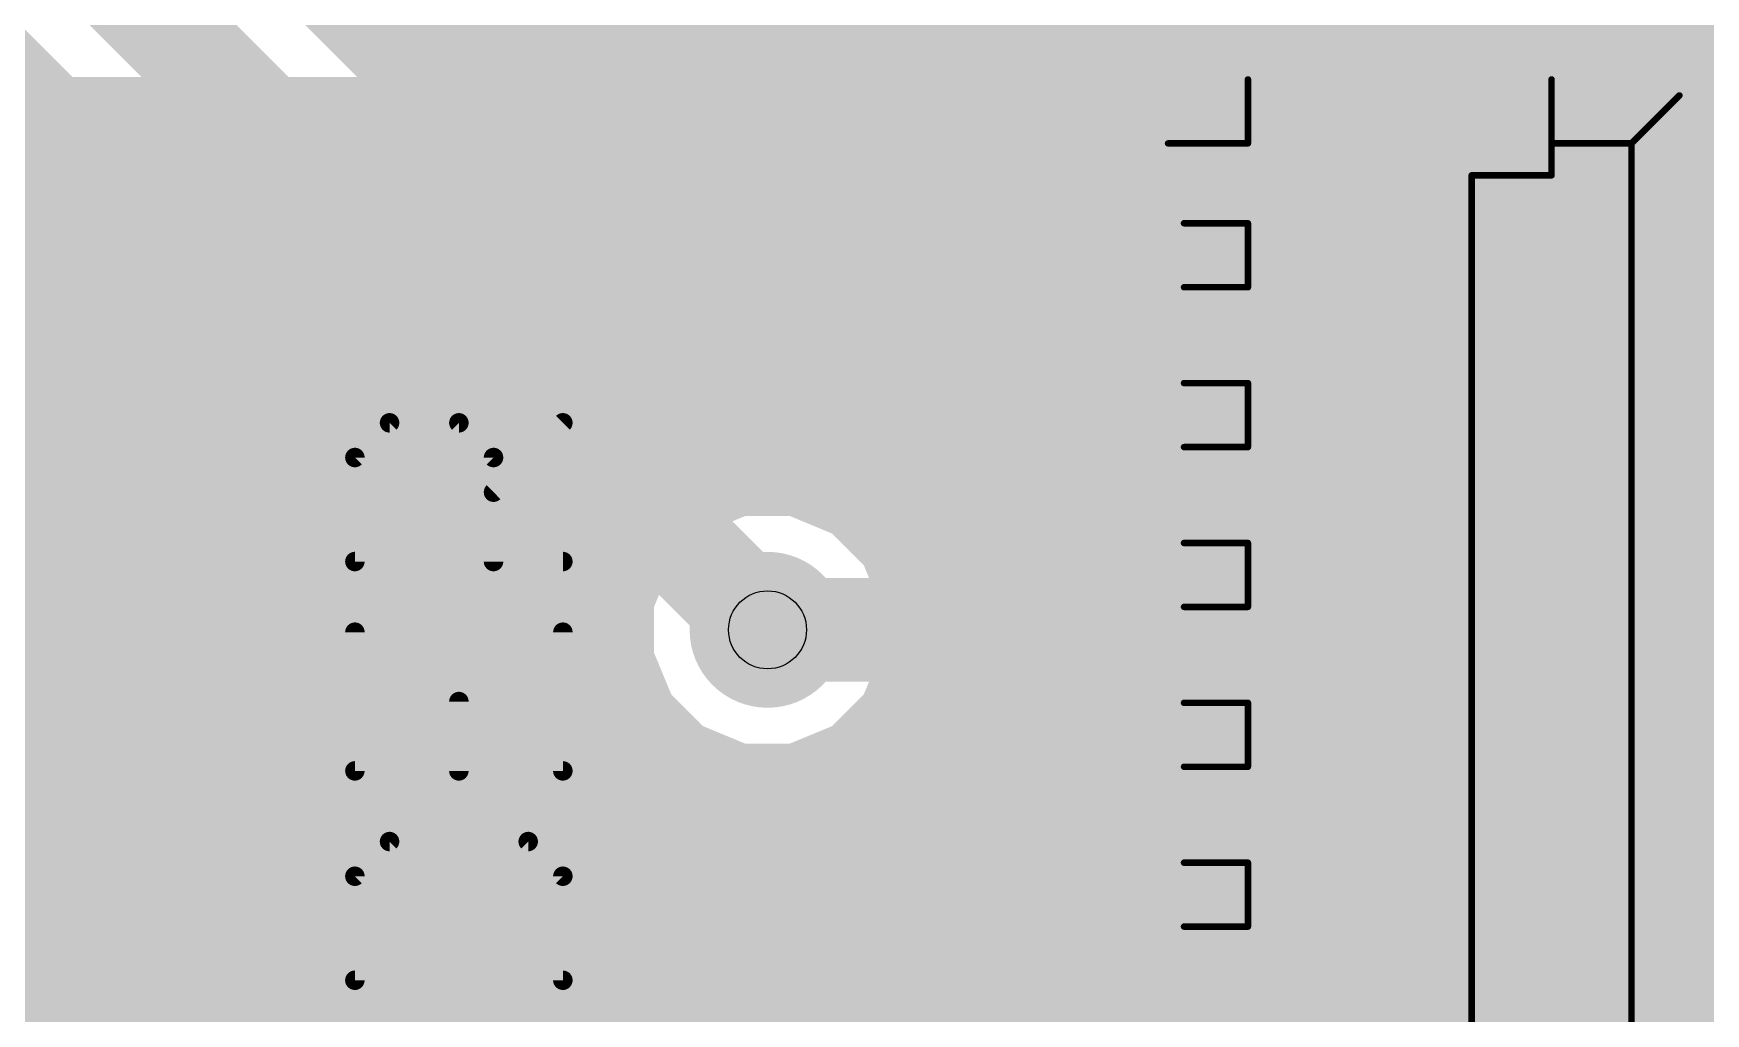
# Model space of a CAD drawing. Extents: x 0 to 10.8, y 0 to 6.1.
# Drawn here: x 9.949 to 10.464, y 1.612 to 1.914 of the extents above; entities that cross this region are included whole.
import ezdxf

# ---------------------------------------------------------------- set-up
doc = ezdxf.new("R2010")
doc.units = 0
for name, color, linetype in [('1', 22, 'CONTINUOUS'), ('116', 253, 'CONTINUOUS'), ('16', 175, 'CONTINUOUS'), ('18', 82, 'CONTINUOUS'), ('21', 253, 'CONTINUOUS'), ('25', 253, 'CONTINUOUS'), ('29', 253, 'CONTINUOUS'), ('30', 253, 'CONTINUOUS'), ('31', 253, 'CONTINUOUS'), ('44', 253, 'CONTINUOUS'), ('51', 253, 'CONTINUOUS')]:
    doc.layers.add(name, color=color, linetype=linetype)

# ---------------------------------------------------------------- blocks, each defined once
blk = doc.blocks.new('RECT')
blk.add_solid([(-0.5, -0.5), (0.5, -0.5), (-0.5, 0.5), (0.5, 0.5)])
blk = doc.blocks.new('ROUNDV')
at = {"const_width": 0.5}
blk.add_lwpolyline([(0, -0.25, 1), (0, 0.25, 1), (0, -0.25)], format="xyb", dxfattribs=at)

msp = doc.modelspace()

# ---------------------------------------------------------------- linework, layer by layer
at = {"layer": '1'}
for points, const_width in [([(10.300031, 1.935744), (10.300031, 1.900028)], 0.016), ([(10.369091, 1.884402), (10.369091, 1.935724)], 0.016), ([(10.385075, 1.935724), (10.385075, 1.884402)], 0.016), ([(10.454138, 1.900028), (10.454138, 1.935744)], 0.016), ([(10.099177, 1.902803), (10.13452, 1.923209)], 0.016), ([(10.128961, 1.92), (10.300031, 1.92)], 0.016), ([(10.369091, 1.92), (10.385075, 1.92)], 0.016), ([(10.454138, 1.92), (10.754087, 1.92)], 0.016), ([(10.059756, 1.89224), (10.099177, 1.902803)], 0.016), ([(10.101248, 1.904), (10.300031, 1.904)], 0.016), ([(10.369091, 1.904), (10.385075, 1.904)], 0.016), ([(10.454138, 1.904), (10.754087, 1.904)], 0.016), ([(10.300031, 1.900028), (10.30126, 1.895453)], 0.016), ([(10.452909, 1.895453), (10.454138, 1.900028)], 0.016), ([(9.811748, 1.89224), (10.018941, 1.89224)], 0.016), ([(10.018941, 1.89224), (10.059756, 1.89224)], 0.016), ([(10.30126, 1.895453), (10.303626, 1.891346)], 0.016), ([(10.450543, 1.891346), (10.452909, 1.895453)], 0.016), ([(7.981051, 1.888), (10.306972, 1.888)], 0.016), ([(10.303626, 1.891346), (10.306976, 1.887996)], 0.016), ([(10.306976, 1.887996), (10.311083, 1.88563)], 0.016), ([(10.369091, 1.888), (10.385075, 1.888)], 0.016), ([(10.443087, 1.88563), (10.447193, 1.887996)], 0.016), ([(10.447193, 1.887996), (10.450543, 1.891346)], 0.016), ([(10.447197, 1.888), (10.754087, 1.888)], 0.016), ([(10.311083, 1.88563), (10.315657, 1.884402)], 0.016), ([(10.315657, 1.884402), (10.369091, 1.884402)], 0.016), ([(10.385075, 1.884402), (10.438512, 1.884402)], 0.016), ([(10.438512, 1.884402), (10.443087, 1.88563)], 0.016), ([(10.207736, 1.877831), (10.20363, 1.875465)], 0.016), ([(10.212311, 1.879059), (10.207736, 1.877831)], 0.016), ([(10.254031, 1.879059), (10.212311, 1.879059)], 0.016), ([(10.254031, 1.845354), (10.254031, 1.879059)], 0.016), ([(10.295795, 1.879059), (10.254071, 1.879059)], 0.016), ([(10.254071, 1.879059), (10.254071, 1.845354)], 0.016), ([(10.30037, 1.877831), (10.295795, 1.879059)], 0.016), ([(10.304476, 1.875465), (10.30037, 1.877831)], 0.016), ([(7.981051, 1.872), (10.200217, 1.872)], 0.016), ([(10.20028, 1.872114), (10.197913, 1.868008)], 0.016), ([(10.20363, 1.875465), (10.20028, 1.872114)], 0.016), ([(10.254031, 1.872), (10.254071, 1.872)], 0.016), ([(10.307827, 1.872114), (10.304476, 1.875465)], 0.016), ([(10.310193, 1.868008), (10.307827, 1.872114)], 0.016), ([(10.307894, 1.872), (10.754087, 1.872)], 0.016), ([(10.197913, 1.868008), (10.196685, 1.863433)], 0.016), ([(10.311421, 1.863433), (10.310193, 1.868008)], 0.016), ([(10.196685, 1.863433), (10.196685, 1.845331)], 0.016), ([(10.311421, 1.845331), (10.311421, 1.863433)], 0.016), ([(7.981051, 1.856), (10.196685, 1.856)], 0.016), ([(10.254031, 1.856), (10.254071, 1.856)], 0.016), ([(10.311421, 1.856), (10.754087, 1.856)], 0.016), ([(10.196685, 1.845331), (10.254012, 1.845331)], 0.016), ([(10.254012, 1.845291), (10.196685, 1.845291)], 0.016), ([(10.196685, 1.845291), (10.196685, 1.827193)], 0.016), ([(10.254012, 1.845331), (10.254012, 1.845291)], 0.016), ([(10.254071, 1.845354), (10.254031, 1.845354)], 0.016), ([(10.254031, 1.811567), (10.254031, 1.845272)], 0.016), ([(10.254031, 1.845272), (10.254071, 1.845272)], 0.016), ([(10.254071, 1.845272), (10.254071, 1.811567)], 0.016), ([(10.254094, 1.845291), (10.254094, 1.845331)], 0.016), ([(10.254094, 1.845331), (10.311421, 1.845331)], 0.016), ([(10.311421, 1.845291), (10.254094, 1.845291)], 0.016), ([(10.311421, 1.827193), (10.311421, 1.845291)], 0.016), ([(7.981051, 1.84), (10.196685, 1.84)], 0.016), ([(10.254031, 1.84), (10.254071, 1.84)], 0.016), ([(10.311421, 1.84), (10.754087, 1.84)], 0.016), ([(10.196685, 1.827193), (10.197913, 1.822618)], 0.016), ([(10.310193, 1.822618), (10.311421, 1.827193)], 0.016), ([(7.981051, 1.824), (10.197539, 1.824)], 0.016), ([(10.197913, 1.822618), (10.199016, 1.820705)], 0.016), ([(10.199016, 1.820705), (10.197913, 1.818795)], 0.016), ([(10.254031, 1.824), (10.254071, 1.824)], 0.016), ([(10.309091, 1.820705), (10.310193, 1.822618)], 0.016), ([(10.310193, 1.818795), (10.309091, 1.820705)], 0.016), ([(10.310563, 1.824), (10.754087, 1.824)], 0.016), ([(10.197913, 1.818795), (10.196685, 1.81422)], 0.016), ([(10.311421, 1.81422), (10.310193, 1.818795)], 0.016), ([(10.196685, 1.81422), (10.196685, 1.796118)], 0.016), ([(10.254031, 1.796142), (10.254031, 1.811567)], 0.016), ([(10.254071, 1.811567), (10.254071, 1.796142)], 0.016), ([(10.311421, 1.796118), (10.311421, 1.81422)], 0.016), ([(7.981051, 1.808), (10.196685, 1.808)], 0.016), ([(10.254031, 1.808), (10.254071, 1.808)], 0.016), ([(10.311421, 1.808), (10.754087, 1.808)], 0.016), ([(10.196685, 1.796118), (10.254012, 1.796118)], 0.016), ([(10.254012, 1.796079), (10.196685, 1.796079)], 0.016), ([(10.196685, 1.796079), (10.196685, 1.77798)], 0.016), ([(10.254012, 1.796118), (10.254012, 1.796079)], 0.016), ([(10.254071, 1.796142), (10.254031, 1.796142)], 0.016), ([(10.254094, 1.796079), (10.254094, 1.796118)], 0.016), ([(10.254094, 1.796118), (10.311421, 1.796118)], 0.016), ([(10.311421, 1.796079), (10.254094, 1.796079)], 0.016), ([(10.311421, 1.77798), (10.311421, 1.796079)], 0.016), ([(7.981051, 1.792), (10.196685, 1.792)], 0.016), ([(10.311421, 1.792), (10.754087, 1.792)], 0.016), ([(7.981051, 1.776), (10.195528, 1.776)], 0.016), ([(10.196862, 1.777335), (10.191685, 1.772161)], 0.016), ([(10.196685, 1.77798), (10.196862, 1.777335)], 0.016), ([(10.311244, 1.777335), (10.311421, 1.77798)], 0.016), ([(10.316421, 1.772161), (10.311244, 1.777335)], 0.016), ([(10.312583, 1.776), (10.754087, 1.776)], 0.016), ([(10.166445, 1.772996), (10.150642, 1.766449)], 0.016), ([(10.183551, 1.772996), (10.166445, 1.772996)], 0.016), ([(10.191685, 1.769622), (10.183551, 1.772996)], 0.016), ([(10.191685, 1.772161), (10.191685, 1.769622)], 0.016), ([(10.316421, 1.721614), (10.316421, 1.772161)], 0.016), ([(10.150642, 1.766449), (10.138547, 1.754354)], 0.016), ([(7.981051, 1.76), (10.144193, 1.76)], 0.016), ([(10.316421, 1.76), (10.754087, 1.76)], 0.016), ([(10.138547, 1.754354), (10.132, 1.738551)], 0.016), ([(10.255, 1.745), (10.254055, 1.74689)], 0.032), ([(10.255, 1.73), (10.255, 1.745)], 0.032), ([(7.981051, 1.744), (10.13426, 1.744)], 0.016), ([(10.316421, 1.744), (10.754087, 1.744)], 0.016), ([(10.132, 1.738551), (10.132, 1.721445)], 0.016), ([(10.175, 1.73), (10.255, 1.73)], 0.032), ([(10.255, 1.73), (10.255, 1.7)], 0.032), ([(7.981051, 1.728), (10.132, 1.728)], 0.016), ([(10.316421, 1.728), (10.754087, 1.728)], 0.016), ([(10.132, 1.721445), (10.138547, 1.705642)], 0.016), ([(10.316421, 1.672402), (10.316421, 1.721614)], 0.016), ([(9.031535, 1.712), (10.135909, 1.712)], 0.016), ([(10.316421, 1.712), (10.754087, 1.712)], 0.016), ([(10.255, 1.7), (10.254055, 1.697677)], 0.032), ([(10.138547, 1.705642), (10.150642, 1.693547)], 0.016), ([(9.044953, 1.696), (10.148189, 1.696)], 0.016), ([(10.150642, 1.693547), (10.166445, 1.687)], 0.016), ([(10.316421, 1.696), (10.754087, 1.696)], 0.016), ([(10.166445, 1.687), (10.183551, 1.687)], 0.016), ([(10.183551, 1.687), (10.191685, 1.690374)], 0.016), ([(10.191685, 1.690374), (10.191685, 1.672402)], 0.016), ([(9.531677, 1.68), (10.191685, 1.68)], 0.016), ([(10.316421, 1.68), (10.754087, 1.68)], 0.016), ([(10.191685, 1.672402), (10.198685, 1.665406)], 0.016), ([(10.309421, 1.665406), (10.316421, 1.672402)], 0.016), ([(9.532933, 1.664), (10.198685, 1.664)], 0.016), ([(10.198685, 1.665406), (10.198685, 1.626087)], 0.016), ([(10.309421, 1.626087), (10.309421, 1.665406)], 0.016), ([(10.309421, 1.664), (10.754087, 1.664)], 0.016), ([(9.532933, 1.648), (10.198685, 1.648)], 0.016), ([(10.309421, 1.648), (10.754087, 1.648)], 0.016), ([(9.532933, 1.632), (10.198685, 1.632)], 0.016), ([(10.309421, 1.632), (10.754087, 1.632)], 0.016), ([(10.198685, 1.626087), (10.200917, 1.623854)], 0.016), ([(10.307189, 1.623854), (10.309421, 1.626087)], 0.016), ([(10.200917, 1.623854), (10.198685, 1.621626)], 0.016), ([(10.198685, 1.621626), (10.198685, 1.576874)], 0.016), ([(10.309421, 1.621626), (10.307189, 1.623854)], 0.016), ([(10.309421, 1.576874), (10.309421, 1.621626)], 0.016), ([(9.538693, 1.616), (10.198685, 1.616)], 0.016), ([(10.309421, 1.616), (10.754087, 1.616)], 0.016)]:
    msp.add_lwpolyline(points, dxfattribs=dict(at, const_width=const_width))
for points, const_width in [([(10.128961, 1.924, 1), (10.128961, 1.916)], 0.008), ([(10.300031, 1.916, 1), (10.300031, 1.924)], 0.008), ([(10.369091, 1.924, 1), (10.369091, 1.916)], 0.008), ([(10.385075, 1.916, 1), (10.385075, 1.924)], 0.008), ([(10.454138, 1.924, 1), (10.454138, 1.916)], 0.008), ([(10.101248, 1.908, 1), (10.101248, 1.9)], 0.008), ([(10.100212, 1.898939, 1), (10.098142, 1.906667)], 0.008), ([(10.300031, 1.9, 1), (10.300031, 1.908)], 0.008), ([(10.369091, 1.908, 1), (10.369091, 1.9)], 0.008), ([(10.385075, 1.9, 1), (10.385075, 1.908)], 0.008), ([(10.454138, 1.908, 1), (10.454138, 1.9)], 0.008), ([(10.097177, 1.906267, 1), (10.101177, 1.899339)], 0.008), ([(10.303895, 1.901065, 1), (10.296168, 1.89899)], 0.008), ([(10.458001, 1.89899, 1), (10.450275, 1.901065)], 0.008), ([(10.018941, 1.89624, 1), (10.018941, 1.88824)], 0.008), ([(10.018941, 1.88824, 1), (10.018941, 1.89624)], 0.008), ([(10.059756, 1.88824, 1), (10.059756, 1.89624)], 0.008), ([(10.296031, 1.900028, 1), (10.304031, 1.900028)], 0.008), ([(10.304726, 1.89745, 1), (10.297794, 1.893456)], 0.008), ([(10.297397, 1.894415, 1), (10.305123, 1.89649)], 0.008), ([(10.449046, 1.89649, 1), (10.456773, 1.894415)], 0.008), ([(10.456375, 1.893456, 1), (10.449444, 1.89745)], 0.008), ([(10.450138, 1.900028, 1), (10.458138, 1.900028)], 0.008), ([(10.058721, 1.896104, 1), (10.060791, 1.888376)], 0.008), ([(10.306454, 1.894175, 1), (10.300798, 1.888518)], 0.008), ([(10.30016, 1.889349, 1), (10.307092, 1.893344)], 0.008), ([(10.308973, 1.891462, 1), (10.304979, 1.88453)], 0.008), ([(10.306972, 1.884, 1), (10.306972, 1.892)], 0.008), ([(10.369091, 1.892, 1), (10.369091, 1.884)], 0.008), ([(10.385075, 1.884, 1), (10.385075, 1.892)], 0.008), ([(10.447197, 1.892, 1), (10.447197, 1.884)], 0.008), ([(10.44919, 1.88453, 1), (10.445196, 1.891462)], 0.008), ([(10.447078, 1.893344, 1), (10.454009, 1.889349)], 0.008), ([(10.453372, 1.888518, 1), (10.447715, 1.894175)], 0.008), ([(10.304148, 1.885168, 1), (10.309805, 1.890824)], 0.008), ([(10.31212, 1.889493, 1), (10.310045, 1.881767)], 0.008), ([(10.309086, 1.882164, 1), (10.31308, 1.889096)], 0.008), ([(10.315657, 1.888402, 1), (10.315657, 1.880402)], 0.008), ([(10.31462, 1.880538, 1), (10.316695, 1.888265)], 0.008), ([(10.369091, 1.880402, 1), (10.369091, 1.888402)], 0.008), ([(10.385075, 1.888402, 1), (10.385075, 1.880402)], 0.008), ([(10.437475, 1.888265, 1), (10.439549, 1.880538)], 0.008), ([(10.438512, 1.880402, 1), (10.438512, 1.888402)], 0.008), ([(10.44109, 1.889096, 1), (10.445084, 1.882164)], 0.008), ([(10.444124, 1.881767, 1), (10.442049, 1.889493)], 0.008), ([(10.444364, 1.890824, 1), (10.450021, 1.885168)], 0.008), ([(10.206699, 1.881694, 1), (10.208773, 1.873968)], 0.008), ([(10.209733, 1.874365, 1), (10.205739, 1.881297)], 0.008), ([(10.212311, 1.883059, 1), (10.212311, 1.875059)], 0.008), ([(10.213348, 1.875196, 1), (10.211274, 1.882922)], 0.008), ([(10.258031, 1.879059, 1), (10.250031, 1.879059)], 0.008), ([(10.254071, 1.883059, 1), (10.254071, 1.875059)], 0.008), ([(10.258071, 1.879059, 1), (10.250071, 1.879059)], 0.008), ([(10.254031, 1.875059, 1), (10.254031, 1.883059)], 0.008), ([(10.296833, 1.882922, 1), (10.294758, 1.875196)], 0.008), ([(10.295795, 1.875059, 1), (10.295795, 1.883059)], 0.008), ([(10.302367, 1.881297, 1), (10.298373, 1.874365)], 0.008), ([(10.299333, 1.873968, 1), (10.301407, 1.881694)], 0.008), ([(10.365091, 1.884402, 1), (10.373091, 1.884402)], 0.008), ([(10.381075, 1.884402, 1), (10.389075, 1.884402)], 0.008), ([(10.203745, 1.870117, 1), (10.196814, 1.874111)], 0.008), ([(10.201633, 1.87893, 1), (10.205627, 1.871999)], 0.008), ([(10.200217, 1.868, 1), (10.200217, 1.876)], 0.008), ([(10.206458, 1.872636, 1), (10.200801, 1.878293)], 0.008), ([(10.254031, 1.876, 1), (10.254031, 1.868)], 0.008), ([(10.254071, 1.868, 1), (10.254071, 1.876)], 0.008), ([(10.307305, 1.878293, 1), (10.301648, 1.872636)], 0.008), ([(10.302479, 1.871999, 1), (10.306473, 1.87893)], 0.008), ([(10.311293, 1.874111, 1), (10.304361, 1.870117)], 0.008), ([(10.307894, 1.876, 1), (10.307894, 1.868)], 0.008), ([(10.201777, 1.866971, 1), (10.19405, 1.869045)], 0.008), ([(10.197451, 1.874943, 1), (10.203108, 1.869286)], 0.008), ([(10.304998, 1.869286, 1), (10.310655, 1.874943)], 0.008), ([(10.314056, 1.869045, 1), (10.30633, 1.866971)], 0.008), ([(10.200685, 1.863433, 1), (10.192685, 1.863433)], 0.008), ([(10.194448, 1.870005, 1), (10.201379, 1.866011)], 0.008), ([(10.306727, 1.866011, 1), (10.313659, 1.870005)], 0.008), ([(10.315421, 1.863433, 1), (10.307421, 1.863433)], 0.008), ([(10.192822, 1.86447, 1), (10.200548, 1.862396)], 0.008), ([(10.307558, 1.862396, 1), (10.315284, 1.86447)], 0.008), ([(10.196685, 1.852, 1), (10.196685, 1.86)], 0.008), ([(10.254031, 1.86, 1), (10.254031, 1.852)], 0.008), ([(10.254071, 1.852, 1), (10.254071, 1.86)], 0.008), ([(10.311421, 1.86, 1), (10.311421, 1.852)], 0.008), ([(10.196685, 1.849331, 1), (10.196685, 1.841331)], 0.008), ([(10.196685, 1.849291, 1), (10.196685, 1.841291)], 0.008), ([(10.200685, 1.845291, 1), (10.192685, 1.845291)], 0.008), ([(10.192685, 1.845331, 1), (10.200685, 1.845331)], 0.008), ([(10.258012, 1.845331, 1), (10.250012, 1.845331)], 0.008), ([(10.250012, 1.845291, 1), (10.258012, 1.845291)], 0.008), ([(10.254031, 1.849354, 1), (10.254031, 1.841354)], 0.008), ([(10.258031, 1.845272, 1), (10.250031, 1.845272)], 0.008), ([(10.254031, 1.849272, 1), (10.254031, 1.841272)], 0.008), ([(10.250031, 1.845354, 1), (10.258031, 1.845354)], 0.008), ([(10.258071, 1.845272, 1), (10.250071, 1.845272)], 0.008), ([(10.250071, 1.845354, 1), (10.258071, 1.845354)], 0.008), ([(10.258094, 1.845331, 1), (10.250094, 1.845331)], 0.008), ([(10.254094, 1.849331, 1), (10.254094, 1.841331)], 0.008), ([(10.254094, 1.849291, 1), (10.254094, 1.841291)], 0.008), ([(10.250094, 1.845291, 1), (10.258094, 1.845291)], 0.008), ([(10.254012, 1.841331, 1), (10.254012, 1.849331)], 0.008), ([(10.254012, 1.841291, 1), (10.254012, 1.849291)], 0.008), ([(10.254071, 1.841354, 1), (10.254071, 1.849354)], 0.008), ([(10.254071, 1.841272, 1), (10.254071, 1.849272)], 0.008), ([(10.315421, 1.845291, 1), (10.307421, 1.845291)], 0.008), ([(10.307421, 1.845331, 1), (10.315421, 1.845331)], 0.008), ([(10.311421, 1.841331, 1), (10.311421, 1.849331)], 0.008), ([(10.311421, 1.841291, 1), (10.311421, 1.849291)], 0.008), ([(10.196685, 1.836, 1), (10.196685, 1.844)], 0.008), ([(10.254031, 1.844, 1), (10.254031, 1.836)], 0.008), ([(10.254071, 1.836, 1), (10.254071, 1.844)], 0.008), ([(10.311421, 1.844, 1), (10.311421, 1.836)], 0.008), ([(10.200548, 1.82823, 1), (10.192822, 1.826156)], 0.008), ([(10.315284, 1.826156, 1), (10.307558, 1.82823)], 0.008), ([(10.192685, 1.827193, 1), (10.200685, 1.827193)], 0.008), ([(10.201379, 1.824615, 1), (10.194447, 1.820621)], 0.008), ([(10.20248, 1.818705, 1), (10.195552, 1.822705)], 0.008), ([(10.197539, 1.82, 1), (10.197539, 1.828)], 0.008), ([(10.254031, 1.828, 1), (10.254031, 1.82)], 0.008), ([(10.254071, 1.82, 1), (10.254071, 1.828)], 0.008), ([(10.312555, 1.822705, 1), (10.305626, 1.818705)], 0.008), ([(10.310563, 1.828, 1), (10.310563, 1.82)], 0.008), ([(10.313659, 1.820621, 1), (10.306727, 1.824615)], 0.008), ([(10.307421, 1.827193, 1), (10.315421, 1.827193)], 0.008), ([(10.194449, 1.820795, 1), (10.201378, 1.816795)], 0.008), ([(10.19405, 1.821581, 1), (10.201777, 1.823655)], 0.008), ([(10.201777, 1.817758, 1), (10.19405, 1.819833)], 0.008), ([(10.19555, 1.818708, 1), (10.202482, 1.822702)], 0.008), ([(10.305625, 1.822702, 1), (10.312556, 1.818708)], 0.008), ([(10.30633, 1.823655, 1), (10.314056, 1.821581)], 0.008), ([(10.314056, 1.819833, 1), (10.30633, 1.817758)], 0.008), ([(10.306729, 1.816795, 1), (10.313657, 1.820795)], 0.008), ([(10.200685, 1.81422, 1), (10.192685, 1.81422)], 0.008), ([(10.192822, 1.815258, 1), (10.200548, 1.813183)], 0.008), ([(10.258031, 1.811567, 1), (10.250031, 1.811567)], 0.008), ([(10.258071, 1.811567, 1), (10.250071, 1.811567)], 0.008), ([(10.315421, 1.81422, 1), (10.307421, 1.81422)], 0.008), ([(10.307558, 1.813183, 1), (10.315284, 1.815258)], 0.008), ([(10.196685, 1.804, 1), (10.196685, 1.812)], 0.008), ([(10.254031, 1.812, 1), (10.254031, 1.804)], 0.008), ([(10.250031, 1.811567, 1), (10.258031, 1.811567)], 0.008), ([(10.250071, 1.811567, 1), (10.258071, 1.811567)], 0.008), ([(10.254071, 1.804, 1), (10.254071, 1.812)], 0.008), ([(10.311421, 1.812, 1), (10.311421, 1.804)], 0.008), ([(10.196685, 1.800118, 1), (10.196685, 1.792118)], 0.008), ([(10.196685, 1.800079, 1), (10.196685, 1.792079)], 0.008), ([(10.200685, 1.796079, 1), (10.192685, 1.796079)], 0.008), ([(10.258012, 1.796118, 1), (10.250012, 1.796118)], 0.008), ([(10.254031, 1.800142, 1), (10.254031, 1.792142)], 0.008), ([(10.258094, 1.796118, 1), (10.250094, 1.796118)], 0.008), ([(10.254094, 1.800118, 1), (10.254094, 1.792118)], 0.008), ([(10.254094, 1.800079, 1), (10.254094, 1.792079)], 0.008), ([(10.254012, 1.792118, 1), (10.254012, 1.800118)], 0.008), ([(10.254012, 1.792079, 1), (10.254012, 1.800079)], 0.008), ([(10.254071, 1.792142, 1), (10.254071, 1.800142)], 0.008), ([(10.315421, 1.796079, 1), (10.307421, 1.796079)], 0.008), ([(10.311421, 1.792118, 1), (10.311421, 1.800118)], 0.008), ([(10.311421, 1.792079, 1), (10.311421, 1.800079)], 0.008), ([(10.192685, 1.796118, 1), (10.200685, 1.796118)], 0.008), ([(10.196685, 1.788, 1), (10.196685, 1.796)], 0.008), ([(10.250012, 1.796079, 1), (10.258012, 1.796079)], 0.008), ([(10.250031, 1.796142, 1), (10.258031, 1.796142)], 0.008), ([(10.250071, 1.796142, 1), (10.258071, 1.796142)], 0.008), ([(10.250094, 1.796079, 1), (10.258094, 1.796079)], 0.008), ([(10.307421, 1.796118, 1), (10.315421, 1.796118)], 0.008), ([(10.311421, 1.796, 1), (10.311421, 1.788)], 0.008), ([(10.200542, 1.779039, 1), (10.192828, 1.776922)], 0.008), ([(10.192685, 1.77798, 1), (10.200685, 1.77798)], 0.008), ([(10.193005, 1.776276, 1), (10.20072, 1.778393)], 0.008), ([(10.19969, 1.774505, 1), (10.194035, 1.780164)], 0.008), ([(10.195528, 1.772, 1), (10.195528, 1.78)], 0.008), ([(10.314071, 1.780164, 1), (10.308417, 1.774505)], 0.008), ([(10.307387, 1.778393, 1), (10.315102, 1.776276)], 0.008), ([(10.307421, 1.77798, 1), (10.315421, 1.77798)], 0.008), ([(10.315279, 1.776922, 1), (10.307564, 1.779039)], 0.008), ([(10.312583, 1.78, 1), (10.312583, 1.772)], 0.008), ([(10.166445, 1.776996, 1), (10.166445, 1.768996)], 0.008), ([(10.167976, 1.769301, 1), (10.164914, 1.776691)], 0.008), ([(10.185084, 1.776691, 1), (10.182019, 1.769301)], 0.008), ([(10.183551, 1.768996, 1), (10.183551, 1.776996)], 0.008), ([(10.195685, 1.772161, 1), (10.187685, 1.772161)], 0.008), ([(10.188858, 1.774991, 1), (10.194512, 1.769332)], 0.008), ([(10.190152, 1.765927, 1), (10.193218, 1.773317)], 0.008), ([(10.320421, 1.772161, 1), (10.312421, 1.772161)], 0.008), ([(10.313594, 1.769332, 1), (10.319249, 1.774991)], 0.008), ([(10.149111, 1.770144, 1), (10.152173, 1.762753)], 0.008), ([(10.15347, 1.76362, 1), (10.147813, 1.769277)], 0.008), ([(10.187685, 1.769622, 1), (10.195685, 1.769622)], 0.008), ([(10.144193, 1.756, 1), (10.144193, 1.764)], 0.008), ([(10.316421, 1.764, 1), (10.316421, 1.756)], 0.008), ([(10.142243, 1.752823, 1), (10.134852, 1.755885)], 0.008), ([(10.261211, 1.750467, 1), (10.2469, 1.743312)], 0.016), ([(10.135719, 1.757183, 1), (10.141376, 1.751526)], 0.008), ([(10.263, 1.745, 1), (10.247, 1.745)], 0.016), ([(10.247845, 1.741422, 1), (10.262155, 1.748578)], 0.016), ([(10.13426, 1.74, 1), (10.13426, 1.748)], 0.008), ([(10.316421, 1.748, 1), (10.316421, 1.74)], 0.008), ([(10.136, 1.738551, 1), (10.128, 1.738551)], 0.008), ([(10.175, 1.738, 1), (10.175, 1.722)], 0.016), ([(10.263, 1.73, 1), (10.247, 1.73)], 0.016), ([(10.255, 1.722, 1), (10.255, 1.738)], 0.016), ([(10.128305, 1.740082, 1), (10.135695, 1.73702)], 0.008), ([(10.132, 1.724, 1), (10.132, 1.732)], 0.008), ([(10.247, 1.73, 1), (10.263, 1.73)], 0.016), ([(10.316421, 1.732, 1), (10.316421, 1.724)], 0.008), ([(10.135695, 1.722976, 1), (10.128305, 1.719914)], 0.008), ([(10.128, 1.721445, 1), (10.136, 1.721445)], 0.008), ([(10.320421, 1.721614, 1), (10.312421, 1.721614)], 0.008), ([(10.312421, 1.721614, 1), (10.320421, 1.721614)], 0.008), ([(10.135909, 1.708, 1), (10.135909, 1.716)], 0.008), ([(10.316421, 1.716, 1), (10.316421, 1.708)], 0.008), ([(10.26241, 1.696986, 1), (10.24759, 1.703014)], 0.016), ([(10.141376, 1.70847, 1), (10.135719, 1.702813)], 0.008), ([(10.134852, 1.704111, 1), (10.142243, 1.707173)], 0.008), ([(10.246645, 1.700692, 1), (10.261465, 1.694663)], 0.016), ([(10.247, 1.7, 1), (10.263, 1.7)], 0.016), ([(10.152173, 1.697243, 1), (10.149111, 1.689852)], 0.008), ([(10.147813, 1.690719, 1), (10.15347, 1.696376)], 0.008), ([(10.148189, 1.692, 1), (10.148189, 1.7)], 0.008), ([(10.316421, 1.7, 1), (10.316421, 1.692)], 0.008), ([(10.166445, 1.691, 1), (10.166445, 1.683)], 0.008), ([(10.164914, 1.683305, 1), (10.167976, 1.690695)], 0.008), ([(10.182019, 1.690695, 1), (10.185084, 1.683305)], 0.008), ([(10.183551, 1.683, 1), (10.183551, 1.691)], 0.008), ([(10.195685, 1.690374, 1), (10.187685, 1.690374)], 0.008), ([(10.193218, 1.686679, 1), (10.190152, 1.694069)], 0.008), ([(10.191685, 1.676, 1), (10.191685, 1.684)], 0.008), ([(10.316421, 1.684, 1), (10.316421, 1.676)], 0.008), ([(10.194513, 1.675231, 1), (10.188857, 1.669572)], 0.008), ([(10.319249, 1.669572, 1), (10.313594, 1.675231)], 0.008), ([(10.187685, 1.672402, 1), (10.195685, 1.672402)], 0.008), ([(10.312421, 1.672402, 1), (10.320421, 1.672402)], 0.008), ([(10.202685, 1.665406, 1), (10.194685, 1.665406)], 0.008), ([(10.195857, 1.662576, 1), (10.201513, 1.668235)], 0.008), ([(10.198685, 1.66, 1), (10.198685, 1.668)], 0.008), ([(10.313421, 1.665406, 1), (10.305421, 1.665406)], 0.008), ([(10.306594, 1.668235, 1), (10.312249, 1.662576)], 0.008), ([(10.309421, 1.668, 1), (10.309421, 1.66)], 0.008), ([(10.198685, 1.644, 1), (10.198685, 1.652)], 0.008), ([(10.309421, 1.652, 1), (10.309421, 1.644)], 0.008), ([(10.198685, 1.628, 1), (10.198685, 1.636)], 0.008), ([(10.309421, 1.636, 1), (10.309421, 1.628)], 0.008), ([(10.201513, 1.628915, 1), (10.195857, 1.623258)], 0.008), ([(10.31225, 1.623258, 1), (10.306593, 1.628915)], 0.008), ([(10.194685, 1.626087, 1), (10.202685, 1.626087)], 0.008), ([(10.202685, 1.621626, 1), (10.194685, 1.621626)], 0.008), ([(10.195859, 1.624457, 1), (10.201511, 1.618795)], 0.008), ([(10.198089, 1.621026, 1), (10.203746, 1.626683)], 0.008), ([(10.203743, 1.621023, 1), (10.198091, 1.626685)], 0.008), ([(10.310015, 1.626685, 1), (10.304363, 1.621023)], 0.008), ([(10.304361, 1.626683, 1), (10.310017, 1.621026)], 0.008), ([(10.305421, 1.626087, 1), (10.313421, 1.626087)], 0.008), ([(10.313421, 1.621626, 1), (10.305421, 1.621626)], 0.008), ([(10.306595, 1.618795, 1), (10.312247, 1.624457)], 0.008), ([(10.198685, 1.612, 1), (10.198685, 1.62)], 0.008), ([(10.309421, 1.62, 1), (10.309421, 1.612)], 0.008)]:
    msp.add_lwpolyline(points, format="xyb", dxfattribs=dict(at, const_width=const_width))
at = {"layer": '116', "const_width": 0.008071}
msp.add_lwpolyline([(10.175, 1.720079, 1), (10.175, 1.739921, 1), (10.175, 1.720079)], format="xyb", dxfattribs=at)
at = {"layer": '16'}
for points, const_width in [([(10.189701, 1.770449), (9.143059, 2.817091)], 0.016), ([(9.11, 2.795), (10.175, 1.73)], 0.032), ([(10.178693, 1.490996), (8.913689, 2.756)], 0.016), ([(9.093843, 2.756), (10.134547, 1.715295)], 0.016), ([(10.185, 1.455), (8.885, 2.755)], 0.01), ([(10.04015, 1.92), (10.754087, 1.92)], 0.016), ([(9.765689, 1.904), (9.945843, 1.904)], 0.016), ([(10.05615, 1.904), (10.754087, 1.904)], 0.016), ([(9.781689, 1.888), (9.961843, 1.888)], 0.016), ([(10.07215, 1.888), (10.754087, 1.888)], 0.016), ([(9.797689, 1.872), (9.977843, 1.872)], 0.016), ([(10.08815, 1.872), (10.754087, 1.872)], 0.016), ([(9.813689, 1.856), (9.993843, 1.856)], 0.016), ([(10.10415, 1.856), (10.754087, 1.856)], 0.016), ([(9.829689, 1.84), (10.009843, 1.84)], 0.016), ([(10.12015, 1.84), (10.754087, 1.84)], 0.016), ([(9.845689, 1.824), (10.025843, 1.824)], 0.016), ([(10.13615, 1.824), (10.754087, 1.824)], 0.016), ([(9.861689, 1.808), (10.041843, 1.808)], 0.016), ([(10.15215, 1.808), (10.754087, 1.808)], 0.016), ([(9.877689, 1.792), (10.057843, 1.792)], 0.016), ([(10.16815, 1.792), (10.754087, 1.792)], 0.016), ([(9.893689, 1.776), (10.073843, 1.776)], 0.016), ([(10.18415, 1.776), (10.754087, 1.776)], 0.016), ([(10.199354, 1.766449), (10.189701, 1.770449)], 0.016), ([(10.211449, 1.754354), (10.199354, 1.766449)], 0.016), ([(9.909689, 1.76), (10.089843, 1.76)], 0.016), ([(10.205803, 1.76), (10.754087, 1.76)], 0.016), ([(10.217996, 1.738551), (10.211449, 1.754354)], 0.016), ([(9.925689, 1.744), (10.105843, 1.744)], 0.016), ([(10.21574, 1.744), (10.754087, 1.744)], 0.016), ([(10.217996, 1.721445), (10.217996, 1.738551)], 0.016), ([(9.941689, 1.728), (10.121843, 1.728)], 0.016), ([(10.217996, 1.728), (10.754087, 1.728)], 0.016), ([(10.211449, 1.705642), (10.217996, 1.721445)], 0.016), ([(9.957689, 1.712), (10.135909, 1.712)], 0.016), ([(10.134547, 1.715295), (10.138547, 1.705642)], 0.016), ([(10.214083, 1.712), (10.754087, 1.712)], 0.016), ([(10.138547, 1.705642), (10.150642, 1.693547)], 0.016), ([(10.199354, 1.693547), (10.211449, 1.705642)], 0.016), ([(9.973689, 1.696), (10.148189, 1.696)], 0.016), ([(10.150642, 1.693547), (10.166445, 1.687)], 0.016), ([(10.183551, 1.687), (10.199354, 1.693547)], 0.016), ([(10.201807, 1.696), (10.754087, 1.696)], 0.016), ([(10.166445, 1.687), (10.183551, 1.687)], 0.016), ([(9.989689, 1.68), (10.754087, 1.68)], 0.016), ([(10.005689, 1.664), (10.754087, 1.664)], 0.016), ([(10.021689, 1.648), (10.754087, 1.648)], 0.016), ([(10.037689, 1.632), (10.754087, 1.632)], 0.016), ([(10.053689, 1.616), (10.754087, 1.616)], 0.016)]:
    msp.add_lwpolyline(points, dxfattribs=dict(at, const_width=const_width))
for points, const_width in [([(10.04015, 1.924, 1), (10.04015, 1.916)], 0.008), ([(9.945843, 1.9, 1), (9.945843, 1.908)], 0.008), ([(10.05615, 1.908, 1), (10.05615, 1.9)], 0.008), ([(9.961843, 1.884, 1), (9.961843, 1.892)], 0.008), ([(10.07215, 1.892, 1), (10.07215, 1.884)], 0.008), ([(9.977843, 1.868, 1), (9.977843, 1.876)], 0.008), ([(10.08815, 1.876, 1), (10.08815, 1.868)], 0.008), ([(9.993843, 1.852, 1), (9.993843, 1.86)], 0.008), ([(10.10415, 1.86, 1), (10.10415, 1.852)], 0.008), ([(10.009843, 1.836, 1), (10.009843, 1.844)], 0.008), ([(10.12015, 1.844, 1), (10.12015, 1.836)], 0.008), ([(10.025843, 1.82, 1), (10.025843, 1.828)], 0.008), ([(10.13615, 1.828, 1), (10.13615, 1.82)], 0.008), ([(10.041843, 1.804, 1), (10.041843, 1.812)], 0.008), ([(10.15215, 1.812, 1), (10.15215, 1.804)], 0.008), ([(10.057843, 1.788, 1), (10.057843, 1.796)], 0.008), ([(10.16815, 1.796, 1), (10.16815, 1.788)], 0.008), ([(10.073843, 1.772, 1), (10.073843, 1.78)], 0.008), ([(10.18415, 1.78, 1), (10.18415, 1.772)], 0.008), ([(10.191232, 1.774144, 1), (10.18817, 1.766753)], 0.008), ([(10.186872, 1.76762, 1), (10.192529, 1.773277)], 0.008), ([(10.202183, 1.769277, 1), (10.196526, 1.76362)], 0.008), ([(10.197823, 1.762753, 1), (10.200886, 1.770144)], 0.008), ([(10.089843, 1.756, 1), (10.089843, 1.764)], 0.008), ([(10.205803, 1.764, 1), (10.205803, 1.756)], 0.008), ([(10.215144, 1.755885, 1), (10.207753, 1.752823)], 0.008), ([(10.20862, 1.751526, 1), (10.214277, 1.757183)], 0.008), ([(10.105843, 1.74, 1), (10.105843, 1.748)], 0.008), ([(10.21574, 1.748, 1), (10.21574, 1.74)], 0.008), ([(10.221996, 1.738551, 1), (10.213996, 1.738551)], 0.008), ([(10.169343, 1.724343, 1), (10.180657, 1.735657)], 0.016), ([(10.214301, 1.73702, 1), (10.221691, 1.740082)], 0.008), ([(10.121843, 1.724, 1), (10.121843, 1.732)], 0.008), ([(10.217996, 1.732, 1), (10.217996, 1.724)], 0.008), ([(10.213996, 1.721445, 1), (10.221996, 1.721445)], 0.008), ([(10.221691, 1.719914, 1), (10.214301, 1.722976)], 0.008), ([(9.957689, 1.716, 1), (9.957689, 1.708)], 0.008), ([(10.138243, 1.716826, 1), (10.130852, 1.713764)], 0.008), ([(10.131719, 1.712467, 1), (10.137376, 1.718124)], 0.008), ([(10.135909, 1.708, 1), (10.135909, 1.716)], 0.008), ([(10.214083, 1.716, 1), (10.214083, 1.708)], 0.008), ([(10.141376, 1.70847, 1), (10.135719, 1.702813)], 0.008), ([(10.134852, 1.704111, 1), (10.142243, 1.707173)], 0.008), ([(10.207753, 1.707173, 1), (10.215144, 1.704111)], 0.008), ([(10.214277, 1.702813, 1), (10.20862, 1.70847)], 0.008), ([(9.973689, 1.7, 1), (9.973689, 1.692)], 0.008), ([(10.152173, 1.697243, 1), (10.149111, 1.689852)], 0.008), ([(10.147813, 1.690719, 1), (10.15347, 1.696376)], 0.008), ([(10.148189, 1.692, 1), (10.148189, 1.7)], 0.008), ([(10.196526, 1.696376, 1), (10.202183, 1.690719)], 0.008), ([(10.201807, 1.7, 1), (10.201807, 1.692)], 0.008), ([(10.200885, 1.689852, 1), (10.197823, 1.697243)], 0.008), ([(10.166445, 1.691, 1), (10.166445, 1.683)], 0.008), ([(10.164914, 1.683305, 1), (10.167976, 1.690695)], 0.008), ([(10.18202, 1.690695, 1), (10.185082, 1.683305)], 0.008), ([(10.183551, 1.683, 1), (10.183551, 1.691)], 0.008), ([(9.989689, 1.684, 1), (9.989689, 1.676)], 0.008), ([(10.005689, 1.668, 1), (10.005689, 1.66)], 0.008), ([(10.021689, 1.652, 1), (10.021689, 1.644)], 0.008), ([(10.037689, 1.636, 1), (10.037689, 1.628)], 0.008), ([(10.053689, 1.62, 1), (10.053689, 1.612)], 0.008)]:
    msp.add_lwpolyline(points, format="xyb", dxfattribs=dict(at, const_width=const_width))
at = {"layer": '21'}
for points, const_width in [([(10.298346, 1.900433), (10.298346, 1.879764)], 0.008), ([(10.455827, 1.900433), (10.298346, 1.900433)], 0.008), ([(10.322953, 1.899449), (10.322953, 1.879764)], 0.002), ([(10.416457, 1.899449), (10.416457, 1.879764)], 0.002), ([(10.455827, 1.894528), (10.455827, 1.900433)], 0.008), ([(10.441063, 1.879764), (10.455827, 1.894528)], 0.002), ([(10.455827, 1.107126), (10.455827, 1.894528)], 0.008), ([(10.298346, 1.879764), (10.298346, 1.12189)], 0.008), ([(10.322953, 1.879764), (10.298346, 1.879764)], 0.002), ([(10.416457, 1.879764), (10.416457, 1.869921)], 0.002), ([(10.416457, 1.879764), (10.441063, 1.879764)], 0.002), ([(10.441063, 1.879764), (10.441063, 1.12189)], 0.002), ([(10.416457, 1.869921), (10.39185, 1.869921)], 0.002), ([(10.39185, 1.869921), (10.39185, 1.131732)], 0.002), ([(10.303268, 1.855157), (10.322953, 1.855157)], 0.002), ([(10.322953, 1.855157), (10.322953, 1.835472)], 0.002), ([(10.322953, 1.835472), (10.303268, 1.835472)], 0.002), ([(10.303268, 1.805945), (10.322953, 1.805945)], 0.002), ([(10.322953, 1.805945), (10.322953, 1.78626)], 0.002), ([(10.322953, 1.78626), (10.303268, 1.78626)], 0.002), ([(10.303268, 1.756732), (10.322953, 1.756732)], 0.002), ([(10.322953, 1.756732), (10.322953, 1.737047)], 0.002), ([(10.322953, 1.737047), (10.303268, 1.737047)], 0.002), ([(10.303268, 1.70752), (10.322953, 1.70752)], 0.002), ([(10.322953, 1.70752), (10.322953, 1.687835)], 0.002), ([(10.322953, 1.687835), (10.303268, 1.687835)], 0.002), ([(10.303268, 1.658307), (10.322953, 1.658307)], 0.002), ([(10.322953, 1.658307), (10.322953, 1.638622)], 0.002), ([(10.322953, 1.638622), (10.303268, 1.638622)], 0.002)]:
    msp.add_lwpolyline(points, dxfattribs=dict(at, const_width=const_width))
for points, const_width in [([(10.300346, 1.900433, 1), (10.296346, 1.900433)], 0.004), ([(10.298346, 1.902433, 1), (10.298346, 1.898433)], 0.004), ([(10.323453, 1.899449, 1), (10.322453, 1.899449)], 0.001), ([(10.416957, 1.899449, 1), (10.415957, 1.899449)], 0.001), ([(10.457827, 1.900433, 1), (10.453827, 1.900433)], 0.004), ([(10.455827, 1.898433, 1), (10.455827, 1.902433)], 0.004), ([(10.457827, 1.894528, 1), (10.453827, 1.894528)], 0.004), ([(10.453827, 1.894528, 1), (10.457827, 1.894528)], 0.004), ([(10.45618, 1.894174, 1), (10.455473, 1.894881)], 0.001), ([(10.300346, 1.879764, 1), (10.296346, 1.879764)], 0.004), ([(10.296346, 1.879764, 1), (10.300346, 1.879764)], 0.004), ([(10.298346, 1.880264, 1), (10.298346, 1.879264)], 0.001), ([(10.322453, 1.879764, 1), (10.323453, 1.879764)], 0.001), ([(10.322953, 1.879264, 1), (10.322953, 1.880264)], 0.001), ([(10.416957, 1.879764, 1), (10.415957, 1.879764)], 0.001), ([(10.416457, 1.880264, 1), (10.416457, 1.879264)], 0.001), ([(10.415957, 1.879764, 1), (10.416957, 1.879764)], 0.001), ([(10.441563, 1.879764, 1), (10.440563, 1.879764)], 0.001), ([(10.440709, 1.880117, 1), (10.441417, 1.87941)], 0.001), ([(10.441063, 1.879264, 1), (10.441063, 1.880264)], 0.001), ([(10.39185, 1.870421, 1), (10.39185, 1.869421)], 0.001), ([(10.39235, 1.869921, 1), (10.39135, 1.869921)], 0.001), ([(10.415957, 1.869921, 1), (10.416957, 1.869921)], 0.001), ([(10.416457, 1.869421, 1), (10.416457, 1.870421)], 0.001), ([(10.303268, 1.855657, 1), (10.303268, 1.854657)], 0.001), ([(10.323453, 1.855157, 1), (10.322453, 1.855157)], 0.001), ([(10.322953, 1.854657, 1), (10.322953, 1.855657)], 0.001), ([(10.303268, 1.835972, 1), (10.303268, 1.834972)], 0.001), ([(10.322453, 1.835472, 1), (10.323453, 1.835472)], 0.001), ([(10.322953, 1.834972, 1), (10.322953, 1.835972)], 0.001), ([(10.303268, 1.806445, 1), (10.303268, 1.805445)], 0.001), ([(10.323453, 1.805945, 1), (10.322453, 1.805945)], 0.001), ([(10.322953, 1.805445, 1), (10.322953, 1.806445)], 0.001), ([(10.303268, 1.78676, 1), (10.303268, 1.78576)], 0.001), ([(10.322953, 1.78576, 1), (10.322953, 1.78676)], 0.001), ([(10.322453, 1.78626, 1), (10.323453, 1.78626)], 0.001), ([(10.303268, 1.757232, 1), (10.303268, 1.756232)], 0.001), ([(10.323453, 1.756732, 1), (10.322453, 1.756732)], 0.001), ([(10.322953, 1.756232, 1), (10.322953, 1.757232)], 0.001), ([(10.303268, 1.737547, 1), (10.303268, 1.736547)], 0.001), ([(10.322453, 1.737047, 1), (10.323453, 1.737047)], 0.001), ([(10.322953, 1.736547, 1), (10.322953, 1.737547)], 0.001), ([(10.303268, 1.70802, 1), (10.303268, 1.70702)], 0.001), ([(10.323453, 1.70752, 1), (10.322453, 1.70752)], 0.001), ([(10.322953, 1.70702, 1), (10.322953, 1.70802)], 0.001), ([(10.303268, 1.688335, 1), (10.303268, 1.687335)], 0.001), ([(10.322453, 1.687835, 1), (10.323453, 1.687835)], 0.001), ([(10.322953, 1.687335, 1), (10.322953, 1.688335)], 0.001), ([(10.303268, 1.658807, 1), (10.303268, 1.657807)], 0.001), ([(10.323453, 1.658307, 1), (10.322453, 1.658307)], 0.001), ([(10.322953, 1.657807, 1), (10.322953, 1.658807)], 0.001), ([(10.303268, 1.639122, 1), (10.303268, 1.638122)], 0.001), ([(10.322453, 1.638622, 1), (10.323453, 1.638622)], 0.001), ([(10.322953, 1.638122, 1), (10.322953, 1.639122)], 0.001)]:
    msp.add_lwpolyline(points, format="xyb", dxfattribs=dict(at, const_width=const_width))
at = {"layer": '25', "const_width": 0.006}
for points in [[(10.047913, 1.783043), (10.058587, 1.79372)], [(10.058587, 1.79372), (10.079941, 1.79372)], [(10.079941, 1.79372), (10.090614, 1.783043)], [(10.090614, 1.77237), (10.111965, 1.79372)], [(10.047913, 1.75102), (10.047913, 1.783043)], [(10.090614, 1.783043), (10.090614, 1.75102)], [(10.111965, 1.75102), (10.047913, 1.75102)], [(10.047913, 1.729268), (10.047913, 1.686567)], [(10.111965, 1.686567), (10.111965, 1.729268)], [(10.079941, 1.686567), (10.079941, 1.707917)], [(10.047913, 1.686567), (10.111965, 1.686567)], [(10.058587, 1.664815), (10.047913, 1.654138)], [(10.101291, 1.664815), (10.058587, 1.664815)], [(10.111965, 1.654138), (10.101291, 1.664815)], [(10.047913, 1.654138), (10.047913, 1.622114)], [(10.111965, 1.622114), (10.111965, 1.654138)], [(10.047913, 1.622114), (10.111965, 1.622114)]]:
    msp.add_lwpolyline(points, dxfattribs=at)
at = {"layer": '25', "const_width": 0.003}
for points in [[(10.058587, 1.79522, 1), (10.058587, 1.79222)], [(10.059647, 1.79266, 1), (10.057526, 1.794781)], [(10.081002, 1.794781, 1), (10.07888, 1.79266)], [(10.079941, 1.79222, 1), (10.079941, 1.79522)], [(10.113025, 1.79266, 1), (10.110904, 1.794781)], [(10.049413, 1.783043, 1), (10.046413, 1.783043)], [(10.046853, 1.784104, 1), (10.048974, 1.781983)], [(10.092114, 1.783043, 1), (10.089114, 1.783043)], [(10.089553, 1.781983, 1), (10.091675, 1.784104)], [(10.089554, 1.773431, 1), (10.091675, 1.771309)], [(10.047913, 1.75252, 1), (10.047913, 1.74952)], [(10.046413, 1.75102, 1), (10.049413, 1.75102)], [(10.089114, 1.75102, 1), (10.092114, 1.75102)], [(10.111965, 1.74952, 1), (10.111965, 1.75252)], [(10.049413, 1.729268, 1), (10.046413, 1.729268)], [(10.113465, 1.729268, 1), (10.110465, 1.729268)], [(10.081441, 1.707917, 1), (10.078441, 1.707917)], [(10.047913, 1.688067, 1), (10.047913, 1.685067)], [(10.111965, 1.685067, 1), (10.111965, 1.688067)], [(10.046413, 1.686567, 1), (10.049413, 1.686567)], [(10.078441, 1.686567, 1), (10.081441, 1.686567)], [(10.110465, 1.686567, 1), (10.113465, 1.686567)], [(10.058587, 1.666315, 1), (10.058587, 1.663315)], [(10.059647, 1.663754, 1), (10.057526, 1.665875)], [(10.102352, 1.665875, 1), (10.10023, 1.663754)], [(10.101291, 1.663315, 1), (10.101291, 1.666315)], [(10.049413, 1.654138, 1), (10.046413, 1.654138)], [(10.046853, 1.655198, 1), (10.048974, 1.653077)], [(10.113465, 1.654138, 1), (10.110465, 1.654138)], [(10.110904, 1.653077, 1), (10.113025, 1.655198)], [(10.047913, 1.623614, 1), (10.047913, 1.620614)], [(10.046413, 1.622114, 1), (10.049413, 1.622114)], [(10.110465, 1.622114, 1), (10.113465, 1.622114)], [(10.111965, 1.620614, 1), (10.111965, 1.623614)]]:
    msp.add_lwpolyline(points, format="xyb", dxfattribs=at)
at = {"layer": '44'}
msp.add_circle((10.175, 1.73), 0.012, dxfattribs=at)
at = {"layer": '51', "const_width": 0.008}
for points in [[(10.322953, 1.978189), (10.322953, 1.90437)], [(10.441063, 1.90437), (10.441063, 1.978189)]]:
    msp.add_lwpolyline(points, dxfattribs=at)
at = {"layer": '51', "const_width": 0.004}
for points in [[(10.320953, 1.90437, 1), (10.324953, 1.90437)], [(10.439063, 1.90437, 1), (10.443063, 1.90437)]]:
    msp.add_lwpolyline(points, format="xyb", dxfattribs=at)

# ---------------------------------------------------------------- block references
at = {"layer": '1', "rotation": 270}
for p, xscale, yscale in [((10.377087, 1.94374), 0.082677, 0.11811), ((10.254055, 1.845315), 0.031496, 0.07874), ((10.254055, 1.796102), 0.031496, 0.07874), ((10.254055, 1.74689), 0.031496, 0.07874), ((10.254055, 1.697677), 0.031496, 0.07874), ((10.254055, 1.648465), 0.031496, 0.07874), ((10.254055, 1.599252), 0.031496, 0.07874)]:
    msp.add_blockref('RECT', p, dxfattribs=dict(at, xscale=xscale, yscale=yscale))
at = {"layer": '18', "xscale": 0.04, "yscale": 0.04}
msp.add_blockref('ROUNDV', (10.175, 1.73), dxfattribs=at)
msp.add_blockref('ROUNDV', (10.175, 1.73), dxfattribs=at)
at = {"layer": '21', "xscale": 0.019685, "yscale": 0.034449, "rotation": 270}
for p in [(10.409075, 1.845315), (10.409075, 1.796102), (10.409075, 1.74689), (10.409075, 1.697677), (10.409075, 1.648465)]:
    msp.add_blockref('RECT', p, dxfattribs=at)
at = {"layer": '29', "rotation": 270}
for p, xscale, yscale in [((10.377087, 1.94374), 0.090677, 0.12611), ((10.254055, 1.845315), 0.039496, 0.08674), ((10.254055, 1.796102), 0.039496, 0.08674), ((10.254055, 1.74689), 0.039496, 0.08674), ((10.254055, 1.697677), 0.039496, 0.08674), ((10.254055, 1.648465), 0.039496, 0.08674), ((10.254055, 1.599252), 0.039496, 0.08674)]:
    msp.add_blockref('RECT', p, dxfattribs=dict(at, xscale=xscale, yscale=yscale))
at = {"layer": '29', "xscale": 0.048, "yscale": 0.048}
msp.add_blockref('ROUNDV', (10.175, 1.73), dxfattribs=at)
at = {"layer": '30', "xscale": 0.048, "yscale": 0.048}
msp.add_blockref('ROUNDV', (10.175, 1.73), dxfattribs=at)
at = {"layer": '31', "rotation": 270}
for p, xscale, yscale in [((10.377087, 1.94374), 0.082677, 0.11811), ((10.254055, 1.845315), 0.031496, 0.07874), ((10.254055, 1.796102), 0.031496, 0.07874), ((10.254055, 1.74689), 0.031496, 0.07874), ((10.254055, 1.697677), 0.031496, 0.07874), ((10.254055, 1.648465), 0.031496, 0.07874), ((10.254055, 1.599252), 0.031496, 0.07874)]:
    msp.add_blockref('RECT', p, dxfattribs=dict(at, xscale=xscale, yscale=yscale))

doc.saveas('drawing.dxf')
